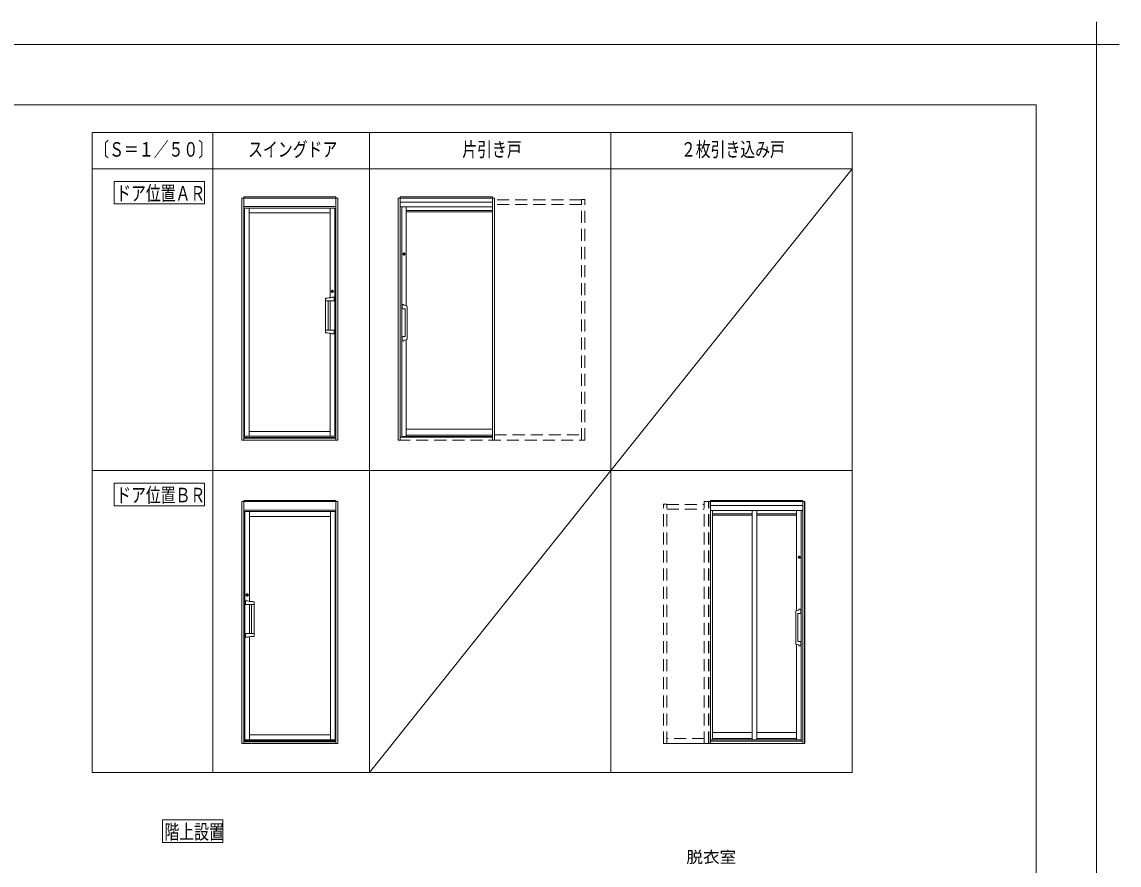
# Model space of a CAD drawing. Units: millimetres on the paper. Extents: x -305 to 305, y -152 to 152.
# Drawn here: x -59.1 to 122.7, y 12.6 to 152.3 of the extents above; entities that cross this region are included whole.
import ezdxf
from ezdxf.enums import TextEntityAlignment as Align

# ---------------------------------------------------------------- set-up
doc = ezdxf.new("R2010")
doc.units = ezdxf.units.MM
doc.linetypes.add('DASHED2', pattern=[3, 2, -1])
for name, color, linetype, lineweight in [('0-1_VIEW0001', 7, 'Continuous', 9), ('0-2_VIEW0002', 7, 'Continuous', 9), ('0-3_1図面枠', 7, 'Continuous', 9), ('0-4_図面枠', 3, 'Continuous', 9), ('0-5_DEFPOINTS', 7, 'Continuous', 9)]:
    doc.layers.add(name, color=color, linetype=linetype, lineweight=lineweight)
doc.styles.add('ＭＳ ゴシック', font='')
doc.styles.get('ＭＳ ゴシック').set_extended_font_data('MS Gothic')

# ---------------------------------------------------------------- blocks, each defined once
blk = doc.blocks.new('グループ-6')
at = {"layer": '0-3_1図面枠'}
for p, q in [((4200, 2895), (4200, 3045)), ((4275, 2970), (4125, 2970))]:
    blk.add_line(p, q, dxfattribs=at)

msp = doc.modelspace()

# ---------------------------------------------------------------- linework, layer by layer
at = {"layer": '0-1_VIEW0001'}
for p, q in [((-35.863, 16.287), (-35.863, 20.037)), ((-35.863, 20.037), (-25.863, 20.037)), ((-25.863, 16.287), (-25.863, 20.037)), ((-35.863, 16.287), (-25.863, 16.287))]:
    msp.add_line(p, q, dxfattribs=at)
at = {"layer": '0-2_VIEW0002'}
for p, q in [((-47.498, 133.928), (78.502, 133.928)), ((-47.498, 27.928), (-47.498, 133.928)), ((-27.498, 27.928), (-27.498, 133.928)), ((-1.498, 27.928), (-1.498, 133.928)), ((38.502, 27.928), (38.502, 133.928)), ((78.502, 27.928), (78.502, 133.928)), ((-47.498, 127.928), (78.502, 127.928)), ((38.502, 77.928), (78.502, 127.928)), ((-43.873, 122.094), (-43.873, 125.844)), ((-43.873, 125.844), (-28.873, 125.844)), ((-28.873, 122.094), (-28.873, 125.844)), ((-43.873, 122.094), (-28.873, 122.094)), ((-22.699, 82.973), (-22.699, 123.076)), ((-6.779, 123.073), (-22.699, 123.073)), ((-7.109, 123.273), (-22.369, 123.273)), ((-22.369, 82.973), (-22.369, 123.273)), ((-7.109, 82.973), (-7.109, 123.273)), ((-6.779, 82.973), (-6.779, 123.076)), ((3.222, 123.072), (19.202, 123.072)), ((3.222, 82.972), (3.222, 123.072)), ((3.252, 82.972), (3.252, 123.072)), ((3.552, 123.272), (18.872, 123.272)), ((3.552, 82.972), (3.552, 123.272)), ((3.552, 122.402), (18.872, 122.402)), ((18.872, 82.972), (18.872, 123.272)), ((19.172, 82.972), (19.172, 123.072)), ((19.202, 82.972), (19.202, 123.072)), ((-22.369, 121.673), (-7.109, 121.673)), ((-22.269, 83.613), (-22.269, 121.413)), ((-22.269, 121.413), (-7.269, 121.413)), ((-21.469, 83.613), (-21.469, 121.413)), ((-8.069, 120.613), (-21.469, 120.613)), ((-8.069, 121.413), (-8.069, 106.547)), ((-7.269, 83.613), (-7.269, 121.413)), ((3.552, 121.602), (18.872, 121.602)), ((3.812, 83.434), (3.812, 121.602)), ((4.572, 105.239), (4.572, 121.602)), ((4.572, 120.992), (18.852, 120.992)), ((4.572, 120.796), (18.852, 120.796)), ((18.852, 83.576), (18.852, 121.602)), ((-7.735, 107.782), (-7.735, 107.443)), ((-7.602, 107.782), (-7.602, 107.443)), ((-8.839, 106.401), (-8.839, 106.44)), ((-8.839, 106.034), (-8.839, 106.401)), ((-8.819, 106.028), (-8.825, 106.028)), ((-8.819, 101.198), (-8.819, 106.028)), ((-8.547, 106.495), (-8.609, 106.495)), ((-8.408, 106.028), (-8.459, 106.028)), ((-7.405, 106.028), (-8.408, 106.028)), ((-8.399, 101.198), (-8.399, 106.028)), ((-8.069, 106.028), (-8.069, 101.198)), ((-8.069, 106.028), (-8.069, 101.198)), ((-7.699, 106.628), (-7.734, 106.606)), ((-7.439, 106.628), (-7.699, 106.628)), ((4.037, 104.716), (4.367, 104.716)), ((4.581, 105.237), (4.195, 105.307)), ((4.367, 104.716), (4.367, 100.116)), ((4.707, 104.979), (4.707, 99.854)), ((-8.839, 101.192), (-8.839, 100.824)), ((-8.839, 100.824), (-8.839, 100.785)), ((-8.819, 101.198), (-8.825, 101.198)), ((-8.547, 100.73), (-8.609, 100.73)), ((-8.408, 101.198), (-8.459, 101.198)), ((-7.405, 101.198), (-8.408, 101.198)), ((-8.069, 100.678), (-8.069, 83.613)), ((-7.734, 100.619), (-7.699, 100.598)), ((-7.439, 100.598), (-7.699, 100.598)), ((4.037, 100.116), (4.367, 100.116)), ((4.581, 99.596), (4.195, 99.525)), ((4.572, 83.576), (4.572, 99.594)), ((-21.469, 84.413), (-8.069, 84.413)), ((4.572, 84.776), (18.852, 84.776)), ((18.852, 83.816), (4.572, 83.816)), ((-22.699, 82.973), (-7.109, 82.973)), ((-22.369, 83.417), (-7.109, 83.417)), ((-22.369, 83.287), (-7.109, 83.287)), ((-22.269, 83.613), (-7.269, 83.613)), ((-7.109, 82.973), (-6.779, 82.973)), ((3.552, 83.434), (18.872, 83.434)), ((3.812, 83.576), (18.872, 83.576)), ((-47.498, 77.928), (78.502, 77.928)), ((-1.498, 27.928), (38.502, 77.928)), ((-43.873, 72.094), (-43.873, 75.844)), ((-43.873, 75.844), (-28.873, 75.844)), ((-28.873, 72.094), (-28.873, 75.844)), ((-22.698, 72.789), (-22.698, 32.686)), ((-22.698, 72.786), (-6.778, 72.786)), ((-22.368, 72.986), (-7.108, 72.986)), ((-22.368, 32.686), (-22.368, 72.986)), ((-7.108, 32.686), (-7.108, 72.986)), ((-6.778, 32.686), (-6.778, 72.789)), ((70.292, 72.986), (55.002, 72.986)), ((55.002, 32.686), (55.002, 72.986)), ((70.622, 72.786), (55.002, 72.786)), ((70.292, 32.686), (70.292, 72.986)), ((70.592, 32.686), (70.592, 72.786)), ((70.622, 32.686), (70.622, 72.786)), ((-43.873, 72.094), (-28.873, 72.094)), ((-7.108, 71.386), (-22.368, 71.386)), ((-7.208, 71.126), (-22.208, 71.126)), ((-22.208, 33.326), (-22.208, 71.126)), ((-21.408, 71.126), (-21.408, 56.261)), ((-8.008, 33.326), (-8.008, 71.126)), ((-7.208, 33.326), (-7.208, 71.126)), ((70.292, 72.116), (55.002, 72.116)), ((70.292, 71.316), (55.002, 71.316)), ((55.36, 33.32), (55.36, 71.316)), ((61.91, 33.32), (61.91, 71.316)), ((62.71, 33.32), (62.71, 71.316)), ((69.272, 54.742), (69.272, 71.316)), ((70.032, 33.086), (70.032, 71.316)), ((-21.408, 70.326), (-8.008, 70.326)), ((61.91, 70.746), (55.36, 70.746)), ((61.91, 70.55), (55.36, 70.55)), ((69.272, 70.746), (62.71, 70.746)), ((69.272, 70.55), (62.71, 70.55)), ((69.652, 63.466), (69.652, 63.666)), ((69.812, 63.666), (69.812, 63.466)), ((-21.875, 57.496), (-21.875, 57.156)), ((-21.742, 57.496), (-21.742, 57.156)), ((-22.072, 55.741), (-21.069, 55.741)), ((-22.038, 56.341), (-21.778, 56.341)), ((-21.778, 56.341), (-21.743, 56.319)), ((-21.408, 55.741), (-21.408, 50.911)), ((-21.408, 55.741), (-21.408, 50.911)), ((-21.078, 50.911), (-21.078, 55.741)), ((-21.069, 55.741), (-21.018, 55.741)), ((-20.93, 56.208), (-20.868, 56.208)), ((-20.658, 50.911), (-20.658, 55.741)), ((-20.658, 55.741), (-20.652, 55.741)), ((-20.638, 56.114), (-20.638, 56.154)), ((-20.638, 55.747), (-20.638, 56.114)), ((69.262, 54.74), (69.648, 54.811)), ((69.136, 54.482), (69.136, 49.357)), ((69.476, 54.22), (69.476, 49.62)), ((69.806, 54.22), (69.476, 54.22)), ((-22.072, 50.911), (-21.069, 50.911)), ((-22.038, 50.311), (-21.778, 50.311)), ((-21.743, 50.333), (-21.778, 50.311)), ((-21.408, 50.391), (-21.408, 33.326)), ((-21.069, 50.911), (-21.018, 50.911)), ((-20.93, 50.443), (-20.868, 50.443)), ((-20.658, 50.911), (-20.652, 50.911)), ((-20.638, 50.905), (-20.638, 50.537)), ((-20.638, 50.537), (-20.638, 50.498)), ((69.806, 49.62), (69.476, 49.62)), ((69.262, 49.099), (69.648, 49.029)), ((69.272, 33.32), (69.272, 49.098)), ((-7.108, 33.13), (-22.368, 33.13)), ((-7.108, 33.001), (-22.368, 33.001)), ((-7.208, 33.326), (-22.208, 33.326)), ((-8.008, 34.126), (-21.408, 34.126)), ((70.032, 33.32), (55.002, 33.32)), ((70.292, 33.086), (55.002, 33.086)), ((61.91, 34.52), (55.36, 34.52)), ((55.36, 33.56), (61.91, 33.56)), ((69.272, 34.52), (62.71, 34.52)), ((62.71, 33.56), (69.272, 33.56)), ((-22.368, 32.686), (-22.698, 32.686)), ((-6.778, 32.686), (-22.368, 32.686)), ((70.622, 32.686), (47.192, 32.686)), ((-47.498, 27.928), (78.502, 27.928))]:
    msp.add_line(p, q, dxfattribs=at)
at = {"layer": '0-2_VIEW0002', "linetype": 'DASHED2'}
for p, q in [((33.632, 122.792), (19.202, 122.792)), ((33.632, 122.012), (19.202, 122.012)), ((33.632, 122.832), (34.192, 122.832)), ((33.632, 82.972), (33.632, 122.832)), ((34.192, 82.972), (34.192, 122.832)), ((19.202, 83.832), (33.632, 83.832)), ((3.222, 82.972), (34.192, 82.972)), ((53.962, 72.786), (55.002, 72.786)), ((53.962, 32.686), (53.962, 72.786)), ((54.672, 32.686), (54.672, 72.786)), ((54.702, 32.686), (54.702, 72.786)), ((47.752, 72.346), (47.192, 72.346)), ((47.192, 32.686), (47.192, 72.346)), ((47.752, 32.686), (47.752, 72.346)), ((47.752, 72.306), (53.962, 72.306)), ((47.752, 71.526), (53.962, 71.526)), ((53.962, 33.546), (47.752, 33.546))]:
    msp.add_line(p, q, dxfattribs=at)
at = {"layer": '0-2_VIEW0002', "color": 5}
for p, q in [((4.112, 113.712), (4.112, 113.912)), ((4.272, 113.912), (4.272, 113.712))]:
    msp.add_line(p, q, dxfattribs=at)
at = {"layer": '0-2_VIEW0002'}
for points in [[(-8.459, 106.028), (-8.759, 106.028), (-8.833, 106.028)], [(-7.724, 106.607), (-7.726, 106.606), (-7.73, 106.605)], [(-7.399, 106.587), (-7.41, 106.616), (-7.439, 106.628)], [(-7.399, 106.587), (-7.399, 106.555), (-7.399, 106.034)], [(-8.459, 101.198), (-8.759, 101.198), (-8.833, 101.198)], [(-7.724, 100.618), (-7.726, 100.619), (-7.73, 100.62)], [(-7.439, 100.598), (-7.41, 100.609), (-7.399, 100.638)], [(-7.399, 100.638), (-7.399, 100.67), (-7.399, 101.192)], [(-22.078, 56.3), (-22.067, 56.329), (-22.038, 56.341)], [(-22.078, 56.3), (-22.078, 56.268), (-22.078, 55.747)], [(-21.753, 56.32), (-21.751, 56.319), (-21.747, 56.318)], [(-21.018, 55.741), (-20.718, 55.741), (-20.644, 55.741)], [(-22.078, 50.351), (-22.078, 50.383), (-22.078, 50.905)], [(-22.038, 50.311), (-22.067, 50.323), (-22.078, 50.351)], [(-21.753, 50.332), (-21.751, 50.332), (-21.747, 50.334)], [(-21.018, 50.911), (-20.718, 50.911), (-20.644, 50.911)]]:
    msp.add_lwpolyline(points, dxfattribs=at)
at = {"layer": '0-2_VIEW0002', "color": 5}
msp.add_circle((4.192, 113.812), 0.18, dxfattribs=at)
at = {"layer": '0-2_VIEW0002'}
for centre, radius in [((-7.669, 107.613), 0.2), ((69.732, 63.566), 0.18), ((-21.808, 57.326), 0.2)]:
    msp.add_circle(centre, radius, dxfattribs=at)
at = {"layer": '0-2_VIEW0002', "color": 5}
for centre, start, end in [((4.192, 113.912), 0, 180), ((4.192, 113.712), 180, 0)]:
    msp.add_arc(centre, 0.08, start, end, dxfattribs=at)
at = {"layer": '0-2_VIEW0002'}
for centre, radius, start, end in [((-7.707, 107.677), 0.125, 96.09293, 115.12696), ((-7.707, 107.548), 0.125, 244.87304, 263.90707), ((-7.715, 107.782), 0.02, 105.31237, 179.86718), ((-7.715, 107.443), 0.02, 180.13282, 254.68763), ((-7.631, 107.677), 0.125, 64.87304, 83.90707), ((-7.623, 107.782), 0.02, 0.13282, 74.68763), ((-7.623, 107.443), 0.02, 285.31237, 359.86718), ((-7.631, 107.548), 0.125, 276.09293, 295.12696), ((-8.833, 106.034), 0.006, 179.99996, 270.00004), ((-8.787, 106.435), 0.0516, 84.83041, 173.98785), ((-8.614, 104.773), 1.721, 89.84158, 95.63135), ((-8.541, 106.946), 0.452, 269.22022, 279.32637), ((-9.126, 113.837), 7.366, 275.12992, 280.92519), ((-7.405, 106.034), 0.006, 269.99996, 0.00004), ((5.867, 105.086), 2, 171.77083, 188.22917), ((3.967, 105.361), 0.08, 114.4011, 171.77083), ((3.967, 104.812), 0.08, 188.22917, 245.5989), ((4.037, 105.206), 0.25, 65.5989, 114.4011), ((4.037, 104.966), 0.25, 245.5989, 270), ((4.107, 105.361), 0.08, 8.22917, 65.5989), ((2.207, 105.086), 2, 6.34329, 8.22917), ((4.536, 104.991), 0.25, 58.98357, 79.65336), ((4.644, 105.171), 0.04, 13.65277, 58.98357), ((3.852, 104.979), 0.855, 0, 13.65276), ((-8.833, 101.192), 0.006, 89.99996, 180.00004), ((-8.787, 100.79), 0.0516, 186.01153, 275.16898), ((-8.614, 102.452), 1.721, 264.36865, 270.15842), ((-8.541, 100.279), 0.452, 80.67363, 90.77978), ((-9.126, 93.388), 7.366, 79.07481, 84.87008), ((-7.405, 101.192), 0.006, 359.99996, 90.00004), ((5.867, 99.746), 2, 171.77083, 188.22917), ((3.967, 100.021), 0.08, 114.4011, 171.77083), ((4.037, 99.866), 0.25, 90, 114.4011), ((3.967, 99.472), 0.08, 188.22917, 245.5989), ((4.037, 99.626), 0.25, 245.5989, 294.4011), ((4.107, 99.472), 0.08, 294.4011, 351.77083), ((2.207, 99.746), 2, 351.77083, 353.65671), ((4.536, 99.842), 0.25, 280.34664, 300.56121), ((4.643, 99.661), 0.04, 300.56121, 346.28541), ((3.851, 99.854), 0.855, 346.28541, 3.59215), ((69.732, 63.666), 0.08, 0, 180), ((69.732, 63.466), 0.08, 180, 0), ((-21.846, 57.39), 0.125, 96.09293, 115.12696), ((-21.846, 57.261), 0.125, 244.87304, 263.90707), ((-21.854, 57.496), 0.02, 105.31237, 179.86718), ((-21.854, 57.156), 0.02, 180.13282, 254.68763), ((-21.762, 57.496), 0.02, 0.13282, 74.68763), ((-21.77, 57.39), 0.125, 64.87304, 83.90707), ((-21.762, 57.156), 0.02, 285.31237, 359.86718), ((-21.77, 57.261), 0.125, 276.09293, 295.12696), ((-22.072, 55.747), 0.006, 179.99996, 270.00004), ((-20.351, 63.55), 7.366, 259.07474, 264.87), ((-20.936, 56.659), 0.452, 260.67368, 270.77983), ((-20.863, 54.487), 1.721, 84.36865, 90.15842), ((-20.69, 56.148), 0.0516, 6.01215, 95.16959), ((-20.644, 55.747), 0.006, 269.99996, 0.00004), ((69.991, 54.482), 0.855, 166.34724, 180), ((69.199, 54.674), 0.04, 121.01643, 166.34723), ((69.307, 54.494), 0.25, 100.34664, 121.01643), ((71.636, 54.59), 2, 171.77083, 173.65671), ((69.736, 54.864), 0.08, 114.4011, 171.77083), ((69.806, 54.71), 0.25, 65.5989, 114.4011), ((69.876, 54.864), 0.08, 8.22917, 65.5989), ((67.976, 54.59), 2, 351.77083, 8.22917), ((69.806, 54.47), 0.25, 270, 294.4011), ((69.876, 54.315), 0.08, 294.4011, 351.77083), ((-22.072, 50.905), 0.006, 89.99996, 180.00004), ((-20.351, 43.101), 7.366, 95.12992, 100.92519), ((-20.936, 49.992), 0.452, 89.22017, 99.32632), ((-20.863, 52.165), 1.721, 269.84158, 275.63135), ((-20.69, 50.503), 0.0516, 264.83102, 353.98847), ((-20.644, 50.905), 0.006, 359.99996, 90.00004), ((69.991, 49.357), 0.855, 180, 193.65276), ((69.199, 49.165), 0.04, 193.65277, 238.98357), ((69.307, 49.345), 0.25, 238.98357, 259.65336), ((69.806, 49.37), 0.25, 65.5989, 90), ((69.876, 49.524), 0.08, 8.22917, 65.5989), ((67.976, 49.25), 2, 351.77083, 8.22917), ((71.636, 49.25), 2, 186.34329, 188.22917), ((69.736, 48.975), 0.08, 188.22917, 245.5989), ((69.806, 49.13), 0.25, 245.5989, 294.4011), ((69.876, 48.975), 0.08, 294.4011, 351.77083)]:
    msp.add_arc(centre, radius, start, end, dxfattribs=at)
at = {"layer": '0-4_図面枠'}
msp.add_lwpolyline([(-291.017, -138.498), (108.983, -138.498), (108.983, 138.502), (-291.017, 138.502)], close=True, dxfattribs=at)
at = {"layer": '0-5_DEFPOINTS'}
for p, q in [((118.983, 148.502), (-301.017, 148.502)), ((118.983, -148.498), (118.983, 148.502))]:
    msp.add_line(p, q, dxfattribs=at)

# ---------------------------------------------------------------- block references
at = {"layer": '0-3_1図面枠', "xscale": 0.05, "yscale": 0.05}
msp.add_blockref('グループ-6', (-91.017, 0.002), dxfattribs=at)
msp.add_blockref('グループ-6', (-91.017, 0.002), dxfattribs=at)

# ---------------------------------------------------------------- texts
at = {"layer": '0-1_VIEW0001', "style": 'ＭＳ ゴシック'}
for s, height, width, p in [('階上設置', 2.405, 0.75, (-35.506, 16.138)), ('脱衣室', 1.921, 1.05, (51.008, 12.358))]:
    msp.add_text(s, height=height, dxfattribs=dict(at, width=width)).set_placement(p, align=Align.BOTTOM_LEFT)
at = {"layer": '0-2_VIEW0002', "style": 'ＭＳ ゴシック', "width": 0.75}
for s, p in [('〔Ｓ＝１／５０〕', (-47.142, 129.215)), ('スイングドア', (-21.642, 129.215)), ('片引き戸', (13.858, 129.215)), ('２枚引き込み戸', (50.108, 129.215)), ('ドア位置ＡＲ', (-43.516, 121.945)), ('ドア位置ＢＲ', (-43.516, 71.945))]:
    msp.add_text(s, height=2.405, dxfattribs=at).set_placement(p, align=Align.BOTTOM_LEFT)

doc.saveas('drawing.dxf')
